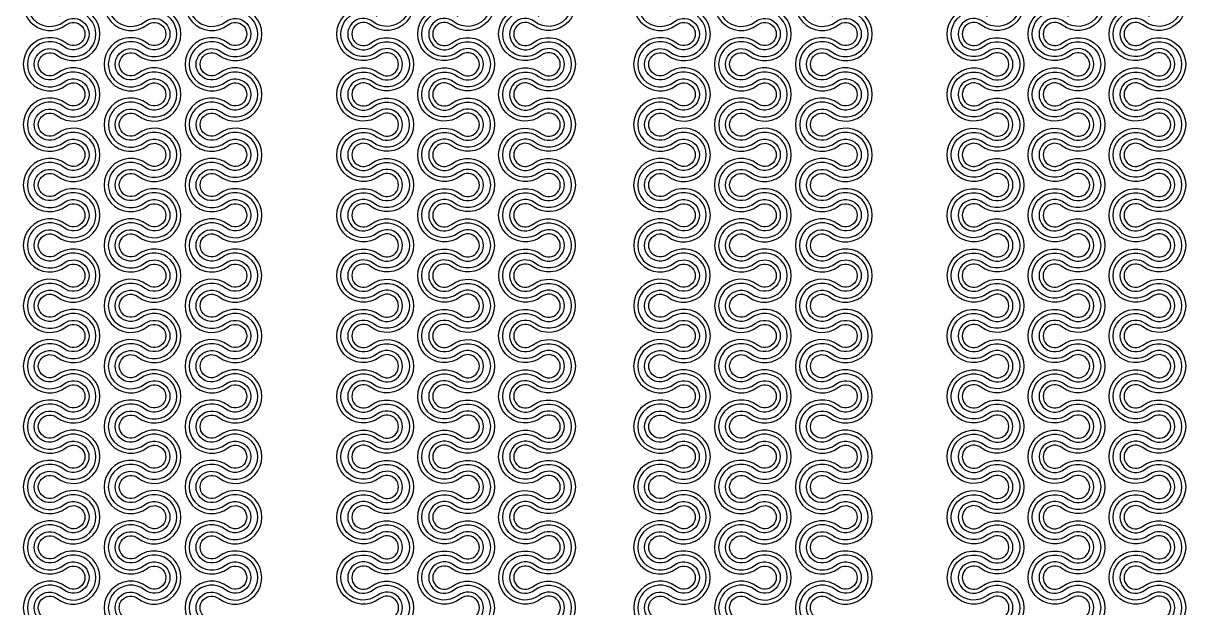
# Model space of a CAD drawing. Header units: millimetres. Extents: x -33.6 to 36.3, y -34.6 to 38.4.
# Drawn here: x 1.49 to 18.47, y -17.54 to -9 of the extents above; entities that cross this region are included whole.
import ezdxf

# ---------------------------------------------------------------- set-up
doc = ezdxf.new("R2010")
doc.units = ezdxf.units.MM
doc.layers.add('Metal Layer', color=40, linetype='Continuous')
doc.layers.add('Parylene Encapsulation', color=70, linetype='Continuous')

msp = doc.modelspace()

# ---------------------------------------------------------------- linework, layer by layer
at = {"layer": 'Metal Layer'}
for points in [[(2.085, -8.462, 2.041241), (2.085, -8.982, -2.041241), (2.085, -9.344, 2.041241), (2.085, -9.864, -2.041241), (2.085, -10.226, 2.041241), (2.085, -10.745, -2.041241), (2.085, -11.107, 2.041241), (2.085, -11.627, -2.041241), (2.085, -11.989, 2.041241), (2.085, -12.509, -2.041241), (2.085, -12.871, 2.041241), (2.085, -13.391, -2.041241), (2.085, -13.753, 2.041241), (2.085, -14.273, -2.041241), (2.085, -14.635, 2.041241), (2.085, -15.155, -2.041241), (2.085, -15.516, 2.041241), (2.085, -16.036, -2.041241), (2.085, -16.398, 2.041241), (2.085, -16.918, -2.041241), (2.085, -17.28, 2.041241), (2.085, -17.8, -2.041241)], [(3.267, -8.462, 2.041241), (3.267, -8.982, -2.041241), (3.267, -9.344, 2.041241), (3.267, -9.864, -2.041241), (3.267, -10.226, 2.041241), (3.267, -10.745, -2.041241), (3.267, -11.107, 2.041241), (3.267, -11.627, -2.041241), (3.267, -11.989, 2.041241), (3.267, -12.509, -2.041241), (3.267, -12.871, 2.041241), (3.267, -13.391, -2.041241), (3.267, -13.753, 2.041241), (3.267, -14.273, -2.041241), (3.267, -14.635, 2.041241), (3.267, -15.155, -2.041241), (3.267, -15.516, 2.041241), (3.267, -16.036, -2.041241), (3.267, -16.398, 2.041241), (3.267, -16.918, -2.041241), (3.267, -17.28, 2.041241), (3.267, -17.8, -2.041241)], [(4.448, -8.462, 2.041241), (4.448, -8.982, -2.041241), (4.448, -9.344, 2.041241), (4.448, -9.864, -2.041241), (4.448, -10.226, 2.041241), (4.448, -10.745, -2.041241), (4.448, -11.107, 2.041241), (4.448, -11.627, -2.041241), (4.448, -11.989, 2.041241), (4.448, -12.509, -2.041241), (4.448, -12.871, 2.041241), (4.448, -13.391, -2.041241), (4.448, -13.753, 2.041241), (4.448, -14.273, -2.041241), (4.448, -14.635, 2.041241), (4.448, -15.155, -2.041241), (4.448, -15.516, 2.041241), (4.448, -16.036, -2.041241), (4.448, -16.398, 2.041241), (4.448, -16.918, -2.041241), (4.448, -17.28, 2.041241), (4.448, -17.8, -2.041241)], [(6.601, -8.462, -2.041241), (6.601, -8.982, 2.041241), (6.601, -9.344, -2.041241), (6.601, -9.864, 2.041241), (6.601, -10.226, -2.041241), (6.601, -10.745, 2.041241), (6.601, -11.107, -2.041241), (6.601, -11.627, 2.041241), (6.601, -11.989, -2.041241), (6.601, -12.509, 2.041241), (6.601, -12.871, -2.041241), (6.601, -13.391, 2.041241), (6.601, -13.753, -2.041241), (6.601, -14.273, 2.041241), (6.601, -14.635, -2.041241), (6.601, -15.155, 2.041241), (6.601, -15.516, -2.041241), (6.601, -16.036, 2.041241), (6.601, -16.398, -2.041241), (6.601, -16.918, 2.041241), (6.601, -17.28, -2.041241), (6.601, -17.8, 2.041241)], [(7.783, -8.462, -2.041241), (7.783, -8.982, 2.041241), (7.783, -9.344, -2.041241), (7.783, -9.864, 2.041241), (7.783, -10.226, -2.041241), (7.783, -10.745, 2.041241), (7.783, -11.107, -2.041241), (7.783, -11.627, 2.041241), (7.783, -11.989, -2.041241), (7.783, -12.509, 2.041241), (7.783, -12.871, -2.041241), (7.783, -13.391, 2.041241), (7.783, -13.753, -2.041241), (7.783, -14.273, 2.041241), (7.783, -14.635, -2.041241), (7.783, -15.155, 2.041241), (7.783, -15.516, -2.041241), (7.783, -16.036, 2.041241), (7.783, -16.398, -2.041241), (7.783, -16.918, 2.041241), (7.783, -17.28, -2.041241), (7.783, -17.8, 2.041241)], [(8.965, -8.462, -2.041241), (8.965, -8.982, 2.041241), (8.965, -9.344, -2.041241), (8.965, -9.864, 2.041241), (8.965, -10.226, -2.041241), (8.965, -10.745, 2.041241), (8.965, -11.107, -2.041241), (8.965, -11.627, 2.041241), (8.965, -11.989, -2.041241), (8.965, -12.509, 2.041241), (8.965, -12.871, -2.041241), (8.965, -13.391, 2.041241), (8.965, -13.753, -2.041241), (8.965, -14.273, 2.041241), (8.965, -14.635, -2.041241), (8.965, -15.155, 2.041241), (8.965, -15.516, -2.041241), (8.965, -16.036, 2.041241), (8.965, -16.398, -2.041241), (8.965, -16.918, 2.041241), (8.965, -17.28, -2.041241), (8.965, -17.8, 2.041241)], [(10.996, -8.462, 2.041241), (10.996, -8.982, -2.041241), (10.996, -9.344, 2.041241), (10.996, -9.864, -2.041241), (10.996, -10.226, 2.041241), (10.996, -10.745, -2.041241), (10.996, -11.107, 2.041241), (10.996, -11.627, -2.041241), (10.996, -11.989, 2.041241), (10.996, -12.509, -2.041241), (10.996, -12.871, 2.041241), (10.996, -13.391, -2.041241), (10.996, -13.753, 2.041241), (10.996, -14.273, -2.041241), (10.996, -14.635, 2.041241), (10.996, -15.155, -2.041241), (10.996, -15.516, 2.041241), (10.996, -16.036, -2.041241), (10.996, -16.398, 2.041241), (10.996, -16.918, -2.041241), (10.996, -17.28, 2.041241), (10.996, -17.8, -2.041241)], [(12.178, -8.462, 2.041241), (12.178, -8.982, -2.041241), (12.178, -9.344, 2.041241), (12.178, -9.864, -2.041241), (12.178, -10.226, 2.041241), (12.178, -10.745, -2.041241), (12.178, -11.107, 2.041241), (12.178, -11.627, -2.041241), (12.178, -11.989, 2.041241), (12.178, -12.509, -2.041241), (12.178, -12.871, 2.041241), (12.178, -13.391, -2.041241), (12.178, -13.753, 2.041241), (12.178, -14.273, -2.041241), (12.178, -14.635, 2.041241), (12.178, -15.155, -2.041241), (12.178, -15.516, 2.041241), (12.178, -16.036, -2.041241), (12.178, -16.398, 2.041241), (12.178, -16.918, -2.041241), (12.178, -17.28, 2.041241), (12.178, -17.8, -2.041241)], [(13.36, -8.462, 2.041241), (13.36, -8.982, -2.041241), (13.36, -9.344, 2.041241), (13.36, -9.864, -2.041241), (13.36, -10.226, 2.041241), (13.36, -10.745, -2.041241), (13.36, -11.107, 2.041241), (13.36, -11.627, -2.041241), (13.36, -11.989, 2.041241), (13.36, -12.509, -2.041241), (13.36, -12.871, 2.041241), (13.36, -13.391, -2.041241), (13.36, -13.753, 2.041241), (13.36, -14.273, -2.041241), (13.36, -14.635, 2.041241), (13.36, -15.155, -2.041241), (13.36, -15.516, 2.041241), (13.36, -16.036, -2.041241), (13.36, -16.398, 2.041241), (13.36, -16.918, -2.041241), (13.36, -17.28, 2.041241), (13.36, -17.8, -2.041241)], [(15.513, -8.462, -2.041241), (15.513, -8.982, 2.041241), (15.513, -9.344, -2.041241), (15.513, -9.864, 2.041241), (15.513, -10.226, -2.041241), (15.513, -10.745, 2.041241), (15.513, -11.107, -2.041241), (15.513, -11.627, 2.041241), (15.513, -11.989, -2.041241), (15.513, -12.509, 2.041241), (15.513, -12.871, -2.041241), (15.513, -13.391, 2.041241), (15.513, -13.753, -2.041241), (15.513, -14.273, 2.041241), (15.513, -14.635, -2.041241), (15.513, -15.155, 2.041241), (15.513, -15.516, -2.041241), (15.513, -16.036, 2.041241), (15.513, -16.398, -2.041241), (15.513, -16.918, 2.041241), (15.513, -17.28, -2.041241), (15.513, -17.8, 2.041241)], [(16.694, -8.462, -2.041241), (16.694, -8.982, 2.041241), (16.694, -9.344, -2.041241), (16.694, -9.864, 2.041241), (16.694, -10.226, -2.041241), (16.694, -10.745, 2.041241), (16.694, -11.107, -2.041241), (16.694, -11.627, 2.041241), (16.694, -11.989, -2.041241), (16.694, -12.509, 2.041241), (16.694, -12.871, -2.041241), (16.694, -13.391, 2.041241), (16.694, -13.753, -2.041241), (16.694, -14.273, 2.041241), (16.694, -14.635, -2.041241), (16.694, -15.155, 2.041241), (16.694, -15.516, -2.041241), (16.694, -16.036, 2.041241), (16.694, -16.398, -2.041241), (16.694, -16.918, 2.041241), (16.694, -17.28, -2.041241), (16.694, -17.8, 2.041241)], [(17.876, -8.462, -2.041241), (17.876, -8.982, 2.041241), (17.876, -9.344, -2.041241), (17.876, -9.864, 2.041241), (17.876, -10.226, -2.041241), (17.876, -10.745, 2.041241), (17.876, -11.107, -2.041241), (17.876, -11.627, 2.041241), (17.876, -11.989, -2.041241), (17.876, -12.509, 2.041241), (17.876, -12.871, -2.041241), (17.876, -13.391, 2.041241), (17.876, -13.753, -2.041241), (17.876, -14.273, 2.041241), (17.876, -14.635, -2.041241), (17.876, -15.155, 2.041241), (17.876, -15.516, -2.041241), (17.876, -16.036, 2.041241), (17.876, -16.398, -2.041241), (17.876, -16.918, 2.041241), (17.876, -17.28, -2.041241), (17.876, -17.8, 2.041241)], [(2.024, -17.721, -2.041241), (2.024, -17.359, 2.041241), (2.024, -16.839, -2.041241), (2.024, -16.477, 2.041241), (2.024, -15.957, -2.041241), (2.024, -15.595, 2.041241), (2.024, -15.075, -2.041241), (2.024, -14.714, 2.041241), (2.024, -14.194, -2.041241), (2.024, -13.832, 2.041241), (2.024, -13.312, -2.041241), (2.024, -12.95, 2.041241), (2.024, -12.43, -2.041241), (2.024, -12.068, 2.041241), (2.024, -11.548, -2.041241), (2.024, -11.186, 2.041241), (2.024, -10.666, -2.041241), (2.024, -10.305, 2.041241), (2.024, -9.785, -2.041241), (2.024, -9.423, 2.041241), (2.024, -8.903, -2.041241)], [(3.205, -17.721, -2.041241), (3.205, -17.359, 2.041241), (3.205, -16.839, -2.041241), (3.205, -16.477, 2.041241), (3.205, -15.957, -2.041241), (3.205, -15.595, 2.041241), (3.205, -15.075, -2.041241), (3.205, -14.714, 2.041241), (3.205, -14.194, -2.041241), (3.205, -13.832, 2.041241), (3.205, -13.312, -2.041241), (3.205, -12.95, 2.041241), (3.205, -12.43, -2.041241), (3.205, -12.068, 2.041241), (3.205, -11.548, -2.041241), (3.205, -11.186, 2.041241), (3.205, -10.666, -2.041241), (3.205, -10.305, 2.041241), (3.205, -9.785, -2.041241), (3.205, -9.423, 2.041241), (3.205, -8.903, -2.041241)], [(4.387, -17.721, -2.041241), (4.387, -17.359, 2.041241), (4.387, -16.839, -2.041241), (4.387, -16.477, 2.041241), (4.387, -15.957, -2.041241), (4.387, -15.595, 2.041241), (4.387, -15.075, -2.041241), (4.387, -14.714, 2.041241), (4.387, -14.194, -2.041241), (4.387, -13.832, 2.041241), (4.387, -13.312, -2.041241), (4.387, -12.95, 2.041241), (4.387, -12.43, -2.041241), (4.387, -12.068, 2.041241), (4.387, -11.548, -2.041241), (4.387, -11.186, 2.041241), (4.387, -10.666, -2.041241), (4.387, -10.305, 2.041241), (4.387, -9.785, -2.041241), (4.387, -9.423, 2.041241), (4.387, -8.903, -2.041241)], [(6.663, -17.721, 2.041241), (6.663, -17.359, -2.041241), (6.663, -16.839, 2.041241), (6.663, -16.477, -2.041241), (6.663, -15.957, 2.041241), (6.663, -15.595, -2.041241), (6.663, -15.075, 2.041241), (6.663, -14.714, -2.041241), (6.663, -14.194, 2.041241), (6.663, -13.832, -2.041241), (6.663, -13.312, 2.041241), (6.663, -12.95, -2.041241), (6.663, -12.43, 2.041241), (6.663, -12.068, -2.041241), (6.663, -11.548, 2.041241), (6.663, -11.186, -2.041241), (6.663, -10.666, 2.041241), (6.663, -10.305, -2.041241), (6.663, -9.785, 2.041241), (6.663, -9.423, -2.041241), (6.663, -8.903, 2.041241)], [(7.844, -17.721, 2.041241), (7.844, -17.359, -2.041241), (7.844, -16.839, 2.041241), (7.844, -16.477, -2.041241), (7.844, -15.957, 2.041241), (7.844, -15.595, -2.041241), (7.844, -15.075, 2.041241), (7.844, -14.714, -2.041241), (7.844, -14.194, 2.041241), (7.844, -13.832, -2.041241), (7.844, -13.312, 2.041241), (7.844, -12.95, -2.041241), (7.844, -12.43, 2.041241), (7.844, -12.068, -2.041241), (7.844, -11.548, 2.041241), (7.844, -11.186, -2.041241), (7.844, -10.666, 2.041241), (7.844, -10.305, -2.041241), (7.844, -9.785, 2.041241), (7.844, -9.423, -2.041241), (7.844, -8.903, 2.041241)], [(9.026, -17.721, 2.041241), (9.026, -17.359, -2.041241), (9.026, -16.839, 2.041241), (9.026, -16.477, -2.041241), (9.026, -15.957, 2.041241), (9.026, -15.595, -2.041241), (9.026, -15.075, 2.041241), (9.026, -14.714, -2.041241), (9.026, -14.194, 2.041241), (9.026, -13.832, -2.041241), (9.026, -13.312, 2.041241), (9.026, -12.95, -2.041241), (9.026, -12.43, 2.041241), (9.026, -12.068, -2.041241), (9.026, -11.548, 2.041241), (9.026, -11.186, -2.041241), (9.026, -10.666, 2.041241), (9.026, -10.305, -2.041241), (9.026, -9.785, 2.041241), (9.026, -9.423, -2.041241), (9.026, -8.903, 2.041241)], [(10.935, -17.721, -2.041241), (10.935, -17.359, 2.041241), (10.935, -16.839, -2.041241), (10.935, -16.477, 2.041241), (10.935, -15.957, -2.041241), (10.935, -15.595, 2.041241), (10.935, -15.075, -2.041241), (10.935, -14.714, 2.041241), (10.935, -14.194, -2.041241), (10.935, -13.832, 2.041241), (10.935, -13.312, -2.041241), (10.935, -12.95, 2.041241), (10.935, -12.43, -2.041241), (10.935, -12.068, 2.041241), (10.935, -11.548, -2.041241), (10.935, -11.186, 2.041241), (10.935, -10.666, -2.041241), (10.935, -10.305, 2.041241), (10.935, -9.785, -2.041241), (10.935, -9.423, 2.041241), (10.935, -8.903, -2.041241)], [(12.117, -17.721, -2.041241), (12.117, -17.359, 2.041241), (12.117, -16.839, -2.041241), (12.117, -16.477, 2.041241), (12.117, -15.957, -2.041241), (12.117, -15.595, 2.041241), (12.117, -15.075, -2.041241), (12.117, -14.714, 2.041241), (12.117, -14.194, -2.041241), (12.117, -13.832, 2.041241), (12.117, -13.312, -2.041241), (12.117, -12.95, 2.041241), (12.117, -12.43, -2.041241), (12.117, -12.068, 2.041241), (12.117, -11.548, -2.041241), (12.117, -11.186, 2.041241), (12.117, -10.666, -2.041241), (12.117, -10.305, 2.041241), (12.117, -9.785, -2.041241), (12.117, -9.423, 2.041241), (12.117, -8.903, -2.041241)], [(13.298, -17.721, -2.041241), (13.298, -17.359, 2.041241), (13.298, -16.839, -2.041241), (13.298, -16.477, 2.041241), (13.298, -15.957, -2.041241), (13.298, -15.595, 2.041241), (13.298, -15.075, -2.041241), (13.298, -14.714, 2.041241), (13.298, -14.194, -2.041241), (13.298, -13.832, 2.041241), (13.298, -13.312, -2.041241), (13.298, -12.95, 2.041241), (13.298, -12.43, -2.041241), (13.298, -12.068, 2.041241), (13.298, -11.548, -2.041241), (13.298, -11.186, 2.041241), (13.298, -10.666, -2.041241), (13.298, -10.305, 2.041241), (13.298, -9.785, -2.041241), (13.298, -9.423, 2.041241), (13.298, -8.903, -2.041241)], [(15.574, -17.721, 2.041241), (15.574, -17.359, -2.041241), (15.574, -16.839, 2.041241), (15.574, -16.477, -2.041241), (15.574, -15.957, 2.041241), (15.574, -15.595, -2.041241), (15.574, -15.075, 2.041241), (15.574, -14.714, -2.041241), (15.574, -14.194, 2.041241), (15.574, -13.832, -2.041241), (15.574, -13.312, 2.041241), (15.574, -12.95, -2.041241), (15.574, -12.43, 2.041241), (15.574, -12.068, -2.041241), (15.574, -11.548, 2.041241), (15.574, -11.186, -2.041241), (15.574, -10.666, 2.041241), (15.574, -10.305, -2.041241), (15.574, -9.785, 2.041241), (15.574, -9.423, -2.041241), (15.574, -8.903, 2.041241)], [(16.756, -17.721, 2.041241), (16.756, -17.359, -2.041241), (16.756, -16.839, 2.041241), (16.756, -16.477, -2.041241), (16.756, -15.957, 2.041241), (16.756, -15.595, -2.041241), (16.756, -15.075, 2.041241), (16.756, -14.714, -2.041241), (16.756, -14.194, 2.041241), (16.756, -13.832, -2.041241), (16.756, -13.312, 2.041241), (16.756, -12.95, -2.041241), (16.756, -12.43, 2.041241), (16.756, -12.068, -2.041241), (16.756, -11.548, 2.041241), (16.756, -11.186, -2.041241), (16.756, -10.666, 2.041241), (16.756, -10.305, -2.041241), (16.756, -9.785, 2.041241), (16.756, -9.423, -2.041241), (16.756, -8.903, 2.041241)], [(17.937, -17.721, 2.041241), (17.937, -17.359, -2.041241), (17.937, -16.839, 2.041241), (17.937, -16.477, -2.041241), (17.937, -15.957, 2.041241), (17.937, -15.595, -2.041241), (17.937, -15.075, 2.041241), (17.937, -14.714, -2.041241), (17.937, -14.194, 2.041241), (17.937, -13.832, -2.041241), (17.937, -13.312, 2.041241), (17.937, -12.95, -2.041241), (17.937, -12.43, 2.041241), (17.937, -12.068, -2.041241), (17.937, -11.548, 2.041241), (17.937, -11.186, -2.041241), (17.937, -10.666, 2.041241), (17.937, -10.305, -2.041241), (17.937, -9.785, 2.041241), (17.937, -9.423, -2.041241), (17.937, -8.903, 2.041241)]]:
    msp.add_lwpolyline(points, format="xyb", dxfattribs=at)
at = {"layer": 'Parylene Encapsulation'}
for points in [[(2.122, -8.414, 2.041241), (2.122, -9.029, -2.041241), (2.122, -9.296, 2.041241), (2.122, -9.911, -2.041241), (2.122, -10.178, 2.041241), (2.122, -10.793, -2.041241), (2.122, -11.06, 2.041241), (2.122, -11.675, -2.041241), (2.122, -11.942, 2.041241), (2.122, -12.556, -2.041241), (2.122, -12.824, 2.041241), (2.122, -13.438, -2.041241), (2.122, -13.705, 2.041241), (2.122, -14.32, -2.041241), (2.122, -14.587, 2.041241), (2.122, -15.202, -2.041241), (2.122, -15.469, 2.041241), (2.122, -16.084, -2.041241), (2.122, -16.351, 2.041241), (2.122, -16.966, -2.041241), (2.122, -17.233, 2.041241), (2.122, -17.847, -2.041241)], [(3.303, -8.414, 2.041241), (3.303, -9.029, -2.041241), (3.303, -9.296, 2.041241), (3.303, -9.911, -2.041241), (3.303, -10.178, 2.041241), (3.303, -10.793, -2.041241), (3.303, -11.06, 2.041241), (3.303, -11.675, -2.041241), (3.303, -11.942, 2.041241), (3.303, -12.556, -2.041241), (3.303, -12.824, 2.041241), (3.303, -13.438, -2.041241), (3.303, -13.705, 2.041241), (3.303, -14.32, -2.041241), (3.303, -14.587, 2.041241), (3.303, -15.202, -2.041241), (3.303, -15.469, 2.041241), (3.303, -16.084, -2.041241), (3.303, -16.351, 2.041241), (3.303, -16.966, -2.041241), (3.303, -17.233, 2.041241), (3.303, -17.847, -2.041241)], [(4.485, -8.414, 2.041241), (4.485, -9.029, -2.041241), (4.485, -9.296, 2.041241), (4.485, -9.911, -2.041241), (4.485, -10.178, 2.041241), (4.485, -10.793, -2.041241), (4.485, -11.06, 2.041241), (4.485, -11.675, -2.041241), (4.485, -11.942, 2.041241), (4.485, -12.556, -2.041241), (4.485, -12.824, 2.041241), (4.485, -13.438, -2.041241), (4.485, -13.705, 2.041241), (4.485, -14.32, -2.041241), (4.485, -14.587, 2.041241), (4.485, -15.202, -2.041241), (4.485, -15.469, 2.041241), (4.485, -16.084, -2.041241), (4.485, -16.351, 2.041241), (4.485, -16.966, -2.041241), (4.485, -17.233, 2.041241), (4.485, -17.847, -2.041241)], [(6.565, -8.414, -2.041241), (6.565, -9.029, 2.041241), (6.565, -9.296, -2.041241), (6.565, -9.911, 2.041241), (6.565, -10.178, -2.041241), (6.565, -10.793, 2.041241), (6.565, -11.06, -2.041241), (6.565, -11.675, 2.041241), (6.565, -11.942, -2.041241), (6.565, -12.556, 2.041241), (6.565, -12.824, -2.041241), (6.565, -13.438, 2.041241), (6.565, -13.705, -2.041241), (6.565, -14.32, 2.041241), (6.565, -14.587, -2.041241), (6.565, -15.202, 2.041241), (6.565, -15.469, -2.041241), (6.565, -16.084, 2.041241), (6.565, -16.351, -2.041241), (6.565, -16.966, 2.041241), (6.565, -17.233, -2.041241), (6.565, -17.847, 2.041241)], [(7.746, -8.414, -2.041241), (7.746, -9.029, 2.041241), (7.746, -9.296, -2.041241), (7.746, -9.911, 2.041241), (7.746, -10.178, -2.041241), (7.746, -10.793, 2.041241), (7.746, -11.06, -2.041241), (7.746, -11.675, 2.041241), (7.746, -11.942, -2.041241), (7.746, -12.556, 2.041241), (7.746, -12.824, -2.041241), (7.746, -13.438, 2.041241), (7.746, -13.705, -2.041241), (7.746, -14.32, 2.041241), (7.746, -14.587, -2.041241), (7.746, -15.202, 2.041241), (7.746, -15.469, -2.041241), (7.746, -16.084, 2.041241), (7.746, -16.351, -2.041241), (7.746, -16.966, 2.041241), (7.746, -17.233, -2.041241), (7.746, -17.847, 2.041241)], [(8.928, -8.414, -2.041241), (8.928, -9.029, 2.041241), (8.928, -9.296, -2.041241), (8.928, -9.911, 2.041241), (8.928, -10.178, -2.041241), (8.928, -10.793, 2.041241), (8.928, -11.06, -2.041241), (8.928, -11.675, 2.041241), (8.928, -11.942, -2.041241), (8.928, -12.556, 2.041241), (8.928, -12.824, -2.041241), (8.928, -13.438, 2.041241), (8.928, -13.705, -2.041241), (8.928, -14.32, 2.041241), (8.928, -14.587, -2.041241), (8.928, -15.202, 2.041241), (8.928, -15.469, -2.041241), (8.928, -16.084, 2.041241), (8.928, -16.351, -2.041241), (8.928, -16.966, 2.041241), (8.928, -17.233, -2.041241), (8.928, -17.847, 2.041241)], [(11.033, -8.414, 2.041241), (11.033, -9.029, -2.041241), (11.033, -9.296, 2.041241), (11.033, -9.911, -2.041241), (11.033, -10.178, 2.041241), (11.033, -10.793, -2.041241), (11.033, -11.06, 2.041241), (11.033, -11.675, -2.041241), (11.033, -11.942, 2.041241), (11.033, -12.556, -2.041241), (11.033, -12.824, 2.041241), (11.033, -13.438, -2.041241), (11.033, -13.705, 2.041241), (11.033, -14.32, -2.041241), (11.033, -14.587, 2.041241), (11.033, -15.202, -2.041241), (11.033, -15.469, 2.041241), (11.033, -16.084, -2.041241), (11.033, -16.351, 2.041241), (11.033, -16.966, -2.041241), (11.033, -17.233, 2.041241), (11.033, -17.847, -2.041241)], [(12.215, -8.414, 2.041241), (12.215, -9.029, -2.041241), (12.215, -9.296, 2.041241), (12.215, -9.911, -2.041241), (12.215, -10.178, 2.041241), (12.215, -10.793, -2.041241), (12.215, -11.06, 2.041241), (12.215, -11.675, -2.041241), (12.215, -11.942, 2.041241), (12.215, -12.556, -2.041241), (12.215, -12.824, 2.041241), (12.215, -13.438, -2.041241), (12.215, -13.705, 2.041241), (12.215, -14.32, -2.041241), (12.215, -14.587, 2.041241), (12.215, -15.202, -2.041241), (12.215, -15.469, 2.041241), (12.215, -16.084, -2.041241), (12.215, -16.351, 2.041241), (12.215, -16.966, -2.041241), (12.215, -17.233, 2.041241), (12.215, -17.847, -2.041241)], [(13.396, -8.414, 2.041241), (13.396, -9.029, -2.041241), (13.396, -9.296, 2.041241), (13.396, -9.911, -2.041241), (13.396, -10.178, 2.041241), (13.396, -10.793, -2.041241), (13.396, -11.06, 2.041241), (13.396, -11.675, -2.041241), (13.396, -11.942, 2.041241), (13.396, -12.556, -2.041241), (13.396, -12.824, 2.041241), (13.396, -13.438, -2.041241), (13.396, -13.705, 2.041241), (13.396, -14.32, -2.041241), (13.396, -14.587, 2.041241), (13.396, -15.202, -2.041241), (13.396, -15.469, 2.041241), (13.396, -16.084, -2.041241), (13.396, -16.351, 2.041241), (13.396, -16.966, -2.041241), (13.396, -17.233, 2.041241), (13.396, -17.847, -2.041241)], [(15.476, -8.414, -2.041241), (15.476, -9.029, 2.041241), (15.476, -9.296, -2.041241), (15.476, -9.911, 2.041241), (15.476, -10.178, -2.041241), (15.476, -10.793, 2.041241), (15.476, -11.06, -2.041241), (15.476, -11.675, 2.041241), (15.476, -11.942, -2.041241), (15.476, -12.556, 2.041241), (15.476, -12.824, -2.041241), (15.476, -13.438, 2.041241), (15.476, -13.705, -2.041241), (15.476, -14.32, 2.041241), (15.476, -14.587, -2.041241), (15.476, -15.202, 2.041241), (15.476, -15.469, -2.041241), (15.476, -16.084, 2.041241), (15.476, -16.351, -2.041241), (15.476, -16.966, 2.041241), (15.476, -17.233, -2.041241), (15.476, -17.847, 2.041241)], [(16.658, -8.414, -2.041241), (16.658, -9.029, 2.041241), (16.658, -9.296, -2.041241), (16.658, -9.911, 2.041241), (16.658, -10.178, -2.041241), (16.658, -10.793, 2.041241), (16.658, -11.06, -2.041241), (16.658, -11.675, 2.041241), (16.658, -11.942, -2.041241), (16.658, -12.556, 2.041241), (16.658, -12.824, -2.041241), (16.658, -13.438, 2.041241), (16.658, -13.705, -2.041241), (16.658, -14.32, 2.041241), (16.658, -14.587, -2.041241), (16.658, -15.202, 2.041241), (16.658, -15.469, -2.041241), (16.658, -16.084, 2.041241), (16.658, -16.351, -2.041241), (16.658, -16.966, 2.041241), (16.658, -17.233, -2.041241), (16.658, -17.847, 2.041241)], [(17.839, -8.414, -2.041241), (17.839, -9.029, 2.041241), (17.839, -9.296, -2.041241), (17.839, -9.911, 2.041241), (17.839, -10.178, -2.041241), (17.839, -10.793, 2.041241), (17.839, -11.06, -2.041241), (17.839, -11.675, 2.041241), (17.839, -11.942, -2.041241), (17.839, -12.556, 2.041241), (17.839, -12.824, -2.041241), (17.839, -13.438, 2.041241), (17.839, -13.705, -2.041241), (17.839, -14.32, 2.041241), (17.839, -14.587, -2.041241), (17.839, -15.202, 2.041241), (17.839, -15.469, -2.041241), (17.839, -16.084, 2.041241), (17.839, -16.351, -2.041241), (17.839, -16.966, 2.041241), (17.839, -17.233, -2.041241), (17.839, -17.847, 2.041241)], [(1.987, -17.674, -2.041241), (1.987, -17.406, 2.041241), (1.987, -16.792, -2.041241), (1.987, -16.525, 2.041241), (1.987, -15.91, -2.041241), (1.987, -15.643, 2.041241), (1.987, -15.028, -2.041241), (1.987, -14.761, 2.041241), (1.987, -14.146, -2.041241), (1.987, -13.879, 2.041241), (1.987, -13.264, -2.041241), (1.987, -12.997, 2.041241), (1.987, -12.383, -2.041241), (1.987, -12.116, 2.041241), (1.987, -11.501, -2.041241), (1.987, -11.234, 2.041241), (1.987, -10.619, -2.041241), (1.987, -10.352, 2.041241), (1.987, -9.737, -2.041241), (1.987, -9.47, 2.041241), (1.987, -8.855, -2.041241)], [(3.169, -17.674, -2.041241), (3.169, -17.406, 2.041241), (3.169, -16.792, -2.041241), (3.169, -16.525, 2.041241), (3.169, -15.91, -2.041241), (3.169, -15.643, 2.041241), (3.169, -15.028, -2.041241), (3.169, -14.761, 2.041241), (3.169, -14.146, -2.041241), (3.169, -13.879, 2.041241), (3.169, -13.264, -2.041241), (3.169, -12.997, 2.041241), (3.169, -12.383, -2.041241), (3.169, -12.116, 2.041241), (3.169, -11.501, -2.041241), (3.169, -11.234, 2.041241), (3.169, -10.619, -2.041241), (3.169, -10.352, 2.041241), (3.169, -9.737, -2.041241), (3.169, -9.47, 2.041241), (3.169, -8.855, -2.041241)], [(4.35, -17.674, -2.041241), (4.35, -17.406, 2.041241), (4.35, -16.792, -2.041241), (4.35, -16.525, 2.041241), (4.35, -15.91, -2.041241), (4.35, -15.643, 2.041241), (4.35, -15.028, -2.041241), (4.35, -14.761, 2.041241), (4.35, -14.146, -2.041241), (4.35, -13.879, 2.041241), (4.35, -13.264, -2.041241), (4.35, -12.997, 2.041241), (4.35, -12.383, -2.041241), (4.35, -12.116, 2.041241), (4.35, -11.501, -2.041241), (4.35, -11.234, 2.041241), (4.35, -10.619, -2.041241), (4.35, -10.352, 2.041241), (4.35, -9.737, -2.041241), (4.35, -9.47, 2.041241), (4.35, -8.855, -2.041241)], [(6.7, -17.674, 2.041241), (6.7, -17.406, -2.041241), (6.7, -16.792, 2.041241), (6.7, -16.525, -2.041241), (6.7, -15.91, 2.041241), (6.7, -15.643, -2.041241), (6.7, -15.028, 2.041241), (6.7, -14.761, -2.041241), (6.7, -14.146, 2.041241), (6.7, -13.879, -2.041241), (6.7, -13.264, 2.041241), (6.7, -12.997, -2.041241), (6.7, -12.383, 2.041241), (6.7, -12.116, -2.041241), (6.7, -11.501, 2.041241), (6.7, -11.234, -2.041241), (6.7, -10.619, 2.041241), (6.7, -10.352, -2.041241), (6.7, -9.737, 2.041241), (6.7, -9.47, -2.041241), (6.7, -8.855, 2.041241)], [(7.881, -17.674, 2.041241), (7.881, -17.406, -2.041241), (7.881, -16.792, 2.041241), (7.881, -16.525, -2.041241), (7.881, -15.91, 2.041241), (7.881, -15.643, -2.041241), (7.881, -15.028, 2.041241), (7.881, -14.761, -2.041241), (7.881, -14.146, 2.041241), (7.881, -13.879, -2.041241), (7.881, -13.264, 2.041241), (7.881, -12.997, -2.041241), (7.881, -12.383, 2.041241), (7.881, -12.116, -2.041241), (7.881, -11.501, 2.041241), (7.881, -11.234, -2.041241), (7.881, -10.619, 2.041241), (7.881, -10.352, -2.041241), (7.881, -9.737, 2.041241), (7.881, -9.47, -2.041241), (7.881, -8.855, 2.041241)], [(9.063, -17.674, 2.041241), (9.063, -17.406, -2.041241), (9.063, -16.792, 2.041241), (9.063, -16.525, -2.041241), (9.063, -15.91, 2.041241), (9.063, -15.643, -2.041241), (9.063, -15.028, 2.041241), (9.063, -14.761, -2.041241), (9.063, -14.146, 2.041241), (9.063, -13.879, -2.041241), (9.063, -13.264, 2.041241), (9.063, -12.997, -2.041241), (9.063, -12.383, 2.041241), (9.063, -12.116, -2.041241), (9.063, -11.501, 2.041241), (9.063, -11.234, -2.041241), (9.063, -10.619, 2.041241), (9.063, -10.352, -2.041241), (9.063, -9.737, 2.041241), (9.063, -9.47, -2.041241), (9.063, -8.855, 2.041241)], [(10.898, -17.674, -2.041241), (10.898, -17.406, 2.041241), (10.898, -16.792, -2.041241), (10.898, -16.525, 2.041241), (10.898, -15.91, -2.041241), (10.898, -15.643, 2.041241), (10.898, -15.028, -2.041241), (10.898, -14.761, 2.041241), (10.898, -14.146, -2.041241), (10.898, -13.879, 2.041241), (10.898, -13.264, -2.041241), (10.898, -12.997, 2.041241), (10.898, -12.383, -2.041241), (10.898, -12.116, 2.041241), (10.898, -11.501, -2.041241), (10.898, -11.234, 2.041241), (10.898, -10.619, -2.041241), (10.898, -10.352, 2.041241), (10.898, -9.737, -2.041241), (10.898, -9.47, 2.041241), (10.898, -8.855, -2.041241)], [(12.08, -17.674, -2.041241), (12.08, -17.406, 2.041241), (12.08, -16.792, -2.041241), (12.08, -16.525, 2.041241), (12.08, -15.91, -2.041241), (12.08, -15.643, 2.041241), (12.08, -15.028, -2.041241), (12.08, -14.761, 2.041241), (12.08, -14.146, -2.041241), (12.08, -13.879, 2.041241), (12.08, -13.264, -2.041241), (12.08, -12.997, 2.041241), (12.08, -12.383, -2.041241), (12.08, -12.116, 2.041241), (12.08, -11.501, -2.041241), (12.08, -11.234, 2.041241), (12.08, -10.619, -2.041241), (12.08, -10.352, 2.041241), (12.08, -9.737, -2.041241), (12.08, -9.47, 2.041241), (12.08, -8.855, -2.041241)], [(13.261, -17.674, -2.041241), (13.261, -17.406, 2.041241), (13.261, -16.792, -2.041241), (13.261, -16.525, 2.041241), (13.261, -15.91, -2.041241), (13.261, -15.643, 2.041241), (13.261, -15.028, -2.041241), (13.261, -14.761, 2.041241), (13.261, -14.146, -2.041241), (13.261, -13.879, 2.041241), (13.261, -13.264, -2.041241), (13.261, -12.997, 2.041241), (13.261, -12.383, -2.041241), (13.261, -12.116, 2.041241), (13.261, -11.501, -2.041241), (13.261, -11.234, 2.041241), (13.261, -10.619, -2.041241), (13.261, -10.352, 2.041241), (13.261, -9.737, -2.041241), (13.261, -9.47, 2.041241), (13.261, -8.855, -2.041241)], [(15.611, -17.674, 2.041241), (15.611, -17.406, -2.041241), (15.611, -16.792, 2.041241), (15.611, -16.525, -2.041241), (15.611, -15.91, 2.041241), (15.611, -15.643, -2.041241), (15.611, -15.028, 2.041241), (15.611, -14.761, -2.041241), (15.611, -14.146, 2.041241), (15.611, -13.879, -2.041241), (15.611, -13.264, 2.041241), (15.611, -12.997, -2.041241), (15.611, -12.383, 2.041241), (15.611, -12.116, -2.041241), (15.611, -11.501, 2.041241), (15.611, -11.234, -2.041241), (15.611, -10.619, 2.041241), (15.611, -10.352, -2.041241), (15.611, -9.737, 2.041241), (15.611, -9.47, -2.041241), (15.611, -8.855, 2.041241)], [(16.792, -17.674, 2.041241), (16.792, -17.406, -2.041241), (16.792, -16.792, 2.041241), (16.792, -16.525, -2.041241), (16.792, -15.91, 2.041241), (16.792, -15.643, -2.041241), (16.792, -15.028, 2.041241), (16.792, -14.761, -2.041241), (16.792, -14.146, 2.041241), (16.792, -13.879, -2.041241), (16.792, -13.264, 2.041241), (16.792, -12.997, -2.041241), (16.792, -12.383, 2.041241), (16.792, -12.116, -2.041241), (16.792, -11.501, 2.041241), (16.792, -11.234, -2.041241), (16.792, -10.619, 2.041241), (16.792, -10.352, -2.041241), (16.792, -9.737, 2.041241), (16.792, -9.47, -2.041241), (16.792, -8.855, 2.041241)], [(17.974, -17.674, 2.041241), (17.974, -17.406, -2.041241), (17.974, -16.792, 2.041241), (17.974, -16.525, -2.041241), (17.974, -15.91, 2.041241), (17.974, -15.643, -2.041241), (17.974, -15.028, 2.041241), (17.974, -14.761, -2.041241), (17.974, -14.146, 2.041241), (17.974, -13.879, -2.041241), (17.974, -13.264, 2.041241), (17.974, -12.997, -2.041241), (17.974, -12.383, 2.041241), (17.974, -12.116, -2.041241), (17.974, -11.501, 2.041241), (17.974, -11.234, -2.041241), (17.974, -10.619, 2.041241), (17.974, -10.352, -2.041241), (17.974, -9.737, 2.041241), (17.974, -9.47, -2.041241), (17.974, -8.855, 2.041241)]]:
    msp.add_lwpolyline(points, format="xyb", dxfattribs=at)

doc.saveas('drawing.dxf')
